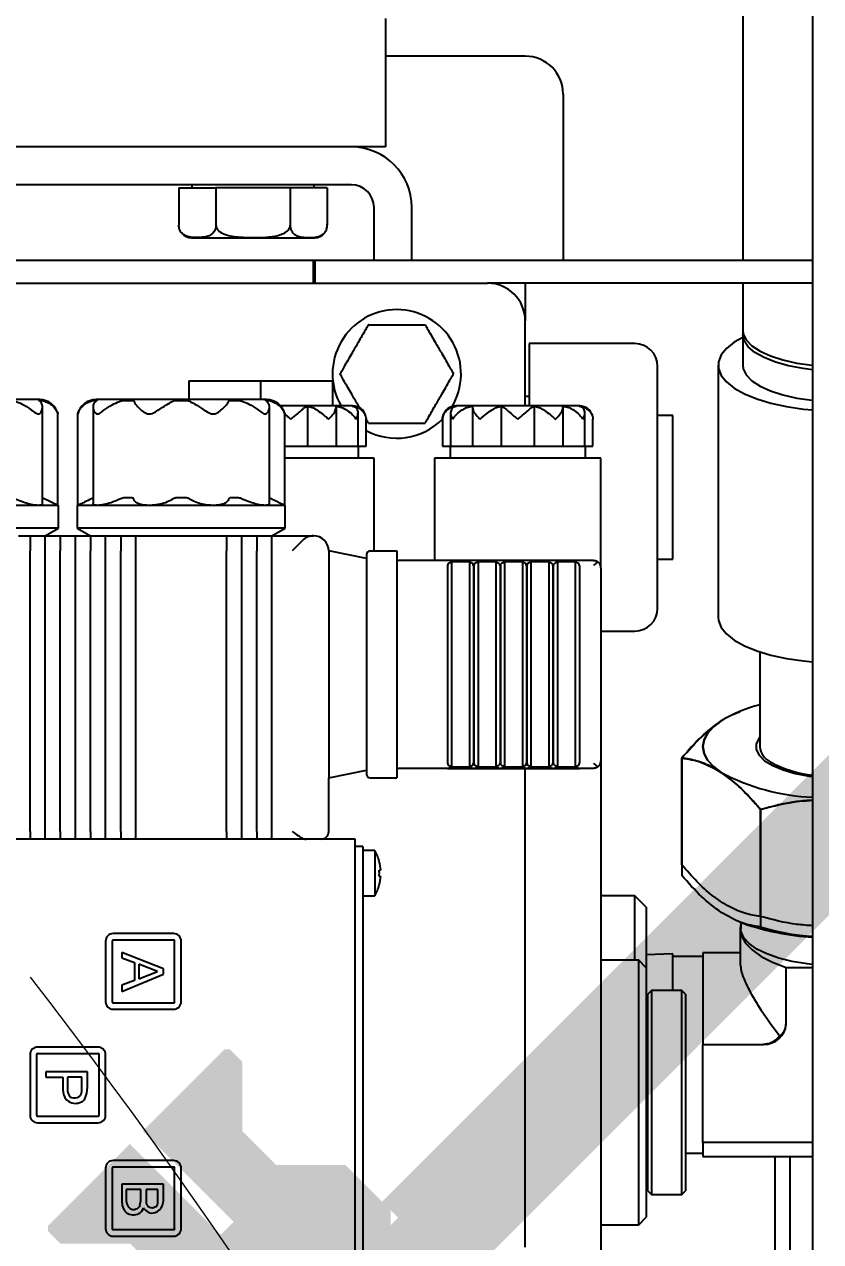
# Model space of a CAD drawing. Header units: inches. Extents: x -347369 to -260369, y 119522 to 149869.
# Drawn here: x -321891.4 to -321786.1, y 139423.9 to 139584.9 of the extents above; entities that cross this region are included whole.
import ezdxf

# ---------------------------------------------------------------- set-up
doc = ezdxf.new("R2010")
doc.units = ezdxf.units.IN
doc.header["$LTSCALE"] = 300
doc.linetypes.add('NASCOSTA', pattern=[0.375, 0.25, -0.125])
doc.layers.add('MACCHINA', color=40, linetype='Continuous')
doc.layers.add('QUOTE', color=7, linetype='Continuous')
doc.styles.get("Standard").update_dxf_attribs({"font": 'romans.shx'})
doc.dimstyles.new('sc1a100', dxfattribs={"dimscale": 100, "dimtxt": 3, "dimasz": 3, "dimexe": 0, "dimexo": 0, "dimgap": 1, "dimtad": 1, "dimzin": 12, "dimdsep": 46, "dimtxsty": 'Standard', "dimblk": 'CLOSEDBLANK', "dimcen": 1, "dimclrd": 253, "dimclre": 253, "dimclrt": 2, "dimadec": 0, "dimazin": 3, "dimtfac": 1, "dimtmove": 0, "dimatfit": 1, "dimldrblk": 'CLOSEDBLANK', "dimfxl": 1, "dimtolj": 1, "dimtzin": 0, "dimarcsym": 0})
doc.dimstyles.new('sc1a100_pollici', dxfattribs={"dimscale": 100, "dimtxt": 3, "dimasz": 3, "dimexe": 0, "dimexo": 0, "dimgap": 1, "dimtad": 1, "dimzin": 12, "dimdsep": 46, "dimtxsty": 'Standard', "dimblk": 'CLOSEDBLANK', "dimcen": 1, "dimclrd": 253, "dimclre": 253, "dimclrt": 2, "dimadec": 0, "dimazin": 3, "dimtfac": 1, "dimtmove": 0, "dimatfit": 1, "dimldrblk": 'CLOSEDBLANK', "dimfxl": 1, "dimtolj": 1, "dimtzin": 0, "dimarcsym": 0})

# ---------------------------------------------------------------- blocks, each defined once
blk = doc.blocks.new('_ClosedBlank')
at = {"color": 0, "linetype": 'ByBlock', "lineweight": -2}
for p, q in [((-1, 0.16667), (0, 0)), ((-1, 0.16667), (-1, -0.16667)), ((0, 0), (-1, -0.16667))]:
    blk.add_line(p, q, dxfattribs=at)
blk = doc.blocks.new('*D16')
at = {"layer": 'Defpoints', "color": 0, "transparency": 16777216}
for p in [(-307383.62, 144199.66), (-325383.62, 140999.66), (-307383.62, 139125.63)]:
    blk.add_point(p, dxfattribs=at)
at = {"layer": 'QUOTE', "color": 253, "lineweight": -2, "transparency": 16777216}
for p, q in [((-325383.62, 140999.66), (-325383.62, 144199.66)), ((-325083.62, 144199.66), (-307683.62, 144199.66)), ((-307383.62, 139125.63), (-307383.62, 144199.66))]:
    blk.add_line(p, q, dxfattribs=at)
at = {"layer": 'QUOTE', "color": 253, "lineweight": -2, "transparency": 16777216, "xscale": 300, "yscale": 300, "zscale": 300, "rotation": 180}
blk.add_blockref('_ClosedBlank', (-325383.62, 144199.66), dxfattribs=at)
at = {"layer": 'QUOTE', "color": 253, "lineweight": -2, "transparency": 16777216, "xscale": 300, "yscale": 300, "zscale": 300}
blk.add_blockref('_ClosedBlank', (-307383.62, 144199.66), dxfattribs=at)
at = {"layer": 'QUOTE', "color": 2, "transparency": 16777216, "char_height": 300, "attachment_point": 5}
for s, insert in [('\\A1;18000', (-316383.62, 144449.66)), ('\\A1;[59\'-0 11/16"]', (-316383.62, 143871.08))]:
    blk.add_mtext(s, dxfattribs=dict(at, insert=insert))
blk = doc.blocks.new('*D28')
at = {"layer": 'Defpoints', "color": 0, "transparency": 16777216}
for p in [(-322483.62, 140399.66), (-321493.68, 139989.61), (-324251.39, 137231.89), (-323921.75, 136508.74), (-322483.62, 136499.66)]:
    blk.add_point(p, dxfattribs=at)
at = {"layer": 'QUOTE', "color": 253, "lineweight": -2, "transparency": 16777216}
for p, q in [((-324251.39, 137231.89), (-324517.44, 136965.84)), ((-322483.62, 136499.66), (-322483.62, 136123.4))]:
    blk.add_line(p, q, dxfattribs=at)
blk.add_arc((-322483.62, 138999.66), 2876.26, 230.97879, 264.02121, dxfattribs=at)
at = {"layer": 'QUOTE', "color": 253, "lineweight": -2, "transparency": 16777216, "xscale": 300, "yscale": 300, "zscale": 300}
for p, rotation in [((-324517.44, 136965.84), 137.9893954922992), ((-322483.62, 136123.4), 357.0106045077002)]:
    blk.add_blockref('_ClosedBlank', p, dxfattribs=dict(at, rotation=rotation))
at = {"layer": 'QUOTE', "color": 2, "transparency": 16777216, "insert": (-323488.65, 136573.31), "char_height": 300, "attachment_point": 5, "rotation": 337.5}
blk.add_mtext('\\A1;45°', dxfattribs=at)
blk = doc.blocks.new('*D38')
at = {"layer": 'Defpoints', "color": 0, "transparency": 16777216}
for p in [(-322483.62, 140399.66), (-323696.06, 139699.66), (-320318.56, 137749.66), (-322483.62, 136499.66), (-321507.47, 136317.71)]:
    blk.add_point(p, dxfattribs=at)
at = {"layer": 'QUOTE', "color": 253, "lineweight": -2, "transparency": 16777216}
for p, q in [((-320318.56, 137749.66), (-320011.93, 137572.62)), ((-322483.62, 136499.66), (-322483.62, 136145.58))]:
    blk.add_line(p, q, dxfattribs=at)
blk.add_arc((-322483.62, 138999.66), 2854.07, 276.02531, 323.97469, dxfattribs=at)
at = {"layer": 'QUOTE', "color": 253, "lineweight": -2, "transparency": 16777216, "xscale": 300, "yscale": 300, "zscale": 300}
for p, rotation in [((-320011.93, 137572.62), 56.98734634615995), ((-322483.62, 136145.58), 183.0126536538403)]:
    blk.add_blockref('_ClosedBlank', p, dxfattribs=dict(at, rotation=rotation))
at = {"layer": 'QUOTE', "color": 2, "transparency": 16777216, "insert": (-321181.59, 136744.46), "char_height": 300, "attachment_point": 5, "rotation": 30}
blk.add_mtext('\\A1;60°', dxfattribs=at)
blk = doc.blocks.new('A$Cda148bbc')
at = {"layer": 'MACCHINA', "lineweight": 0}
h = blk.add_hatch(color=5, dxfattribs=at)
edge = h.paths.add_edge_path(flags=0)
edge.add_line((-93.56, 1228.82), (-87.55, 1228.82))
edge.add_line((-87.55, 1228.82), (-87.6, 1230.83))
edge.add_line((-87.6, 1230.83), (-93.6, 1230.83))
edge.add_ellipse((-93.66, 1233.04), major_axis=(2.17, -0.71), ratio=0.96225, start_angle=198.6768, end_angle=288.6768, ccw=False)
edge.add_line((-95.93, 1233.04), (-96.2, 1244.68))
edge.add_ellipse((-100.55, 1244.68), major_axis=(-4.15, 1.35), ratio=0.96225, start_angle=198.6768, end_angle=288.6768)
edge.add_line((-100.65, 1248.9), (-130.26, 1248.9))
edge.add_ellipse((-130.16, 1244.68), major_axis=(-4.15, 1.35), ratio=0.96225, start_angle=288.6768, end_angle=378.6768)
edge.add_line((-134.51, 1244.68), (-117.97, 536.34))
edge.add_ellipse((-113.62, 536.18), major_axis=(3.37, -2.92), ratio=0.940756, start_angle=220.502, end_angle=250.502)
edge.add_line((-117.33, 534.16), (-77.89, 467.67))
edge.add_ellipse((-74.17, 469.69), major_axis=(3.37, -2.92), ratio=0.940756, start_angle=250.502, end_angle=400.502)
edge.add_line((-69.82, 469.53), (-70.08, 480.61))
edge.add_ellipse((-67.8, 480.52), major_axis=(-1.77, 1.53), ratio=0.940756, start_angle=-49.498, end_angle=40.502, ccw=False)
edge.add_line((-67.85, 482.78), (-39.05, 481.72))
edge.add_line((-39.05, 481.72), (-39.09, 483.77))
edge.add_line((-39.09, 483.77), (-67.9, 484.83))
edge.add_ellipse((-67.8, 480.52), major_axis=(-3.37, 2.92), ratio=0.940756, start_angle=310.502, end_angle=400.502)
edge.add_line((-72.15, 480.68), (-71.89, 469.6))
edge.add_ellipse((-74.17, 469.69), major_axis=(1.77, -1.53), ratio=0.940756, start_angle=-109.498, end_angle=40.502, ccw=False)
edge.add_line((-76.12, 468.63), (-115.56, 535.12))
edge.add_ellipse((-113.62, 536.18), major_axis=(1.77, -1.53), ratio=0.940756, start_angle=220.502, end_angle=250.502, ccw=False)
edge.add_line((-115.9, 536.26), (-132.44, 1244.68))
edge.add_ellipse((-130.16, 1244.68), major_axis=(-2.17, 0.71), ratio=0.96225, start_angle=-71.3232, end_angle=18.6768, ccw=False)
edge.add_line((-130.21, 1246.89), (-100.6, 1246.89))
edge.add_ellipse((-100.55, 1244.68), major_axis=(-2.17, 0.71), ratio=0.96225, start_angle=198.6768, end_angle=288.6768, ccw=False)
edge.add_line((-98.28, 1244.68), (-98, 1233.04))
edge.add_ellipse((-93.66, 1233.04), major_axis=(4.15, -1.35), ratio=0.96225, start_angle=198.6768, end_angle=288.6768)
for points in [[(148.5, 902), (151.5, 902), (151.5, 868), (148.5, 868), (148.5, 756), (151.5, 756), (151.5, 722), (148.5, 722), (148.5, 708), (163.5, 708), (163.5, 910), (148.5, 910)], [(119.5, 722.5), (120, 722), (122.36, 722), (128.86, 728.5), (135.14, 728.5), (141.64, 722), (150.1, 722), (151.5, 723.4), (151.5, 733.1), (151.1, 733.5), (151.1, 744.5), (151.5, 744.9), (151.5, 754.6), (150.1, 756), (141.64, 756), (135.14, 749.5), (128.86, 749.5), (122.36, 756), (120, 756), (119.5, 755.5), (119.5, 740.22), (136.5, 740.22), (136.5, 737.78), (119.5, 737.78)]]:
    blk.add_hatch(color=5, dxfattribs=at).paths.add_polyline_path(points, flags=0)
at = {"layer": 'MACCHINA', "color": 8, "linetype": 'NASCOSTA', "lineweight": 5, "ltscale": 2.5}
blk.add_circle((0, 0), 750, dxfattribs=at)
blk = doc.blocks.new('A$Cad528b1c')
at = {"layer": 'MACCHINA'}
for p, q in [((696.5, 833), (696.5, 78)), ((687.25, 633.06), (687.25, 554)), ((640, 586), (640, 569)), ((658.5, 581), (640, 581)), ((663.5, 576), (663.5, 555.5)), ((635.5, 569), (558, 569)), ((640, 569), (635.5, 569)), ((635.5, 564), (558, 564)), ((612.69, 563.6), (612.69, 558.67)), ((612.69, 563.6), (617.59, 563.6)), ((614.4, 564), (614.4, 563.6)), ((617.59, 563.6), (617.59, 558.67)), ((627.41, 563.6), (617.59, 563.6)), ((627.41, 563.6), (627.41, 558.67)), ((632.31, 563.6), (627.41, 563.6)), ((630.6, 563.6), (630.6, 564)), ((632.31, 563.6), (632.31, 558.67)), ((638.5, 554), (638.5, 561)), ((643.5, 554), (643.5, 561)), ((614.35, 557), (630.65, 557)), ((663.5, 555.5), (663.5, 554)), ((630.5, 554), (558, 554)), ((630.5, 551), (630.5, 554)), ((630.7, 554), (630.5, 554)), ((630.7, 551), (630.7, 554)), ((638.5, 554), (630.7, 554)), ((643.5, 554), (638.5, 554)), ((696.5, 554), (643.5, 554)), ((558, 551), (653.5, 551)), ((696.5, 551), (653.51, 551)), ((654, 551), (653.51, 551)), ((658.5, 551), (658.5, 546.02)), ((687.25, 551), (687.25, 544.18)), ((658.5, 534.76), (658.5, 546)), ((687.25, 544.78), (687.25, 540.16)), ((673, 543), (659, 543)), ((659, 543), (659, 534.76)), ((684, 540.16), (684, 506.84)), ((614, 538.1), (614, 535.6)), ((614, 538.1), (623.5, 538.1)), ((623.5, 538.1), (623.5, 535.6)), ((623.5, 538.1), (633, 538.1)), ((633, 538.1), (633, 534.76)), ((659, 536), (658.5, 536)), ((594.28, 535.6), (571.73, 535.6)), ((594.17, 535.49), (594.2, 535.49)), ((594.2, 535.49), (594.6, 535.49)), ((594.66, 521.9), (594.66, 534.63)), ((601.34, 534.63), (601.34, 521.9)), ((601.4, 535.49), (601.8, 535.49)), ((624.28, 535.6), (601.73, 535.6)), ((605.43, 535.49), (606.48, 535.49)), ((612.35, 535.49), (613.65, 535.49)), ((619.52, 535.49), (620.57, 535.49)), ((624.17, 535.49), (624.2, 535.49)), ((624.2, 535.49), (624.6, 535.49)), ((624.66, 521.9), (624.66, 534.63)), ((635.7, 534.76), (626.14, 534.76)), ((629.23, 534.5), (629.69, 534.74)), ((629.69, 534.74), (630.48, 534.5)), ((629.69, 534.74), (629.69, 529.45)), ((633.48, 534.74), (634.39, 534.5)), ((633.48, 534.5), (633.48, 534.74)), ((633.48, 534.74), (633.48, 529.45)), ((635.66, 534.74), (636.45, 534.5)), ((636.12, 534.5), (635.66, 534.74)), ((648.55, 534.5), (649.34, 534.74)), ((649.34, 534.74), (648.88, 534.5)), ((665.7, 534.76), (649.3, 534.76)), ((650.62, 534.5), (651.52, 534.74)), ((651.52, 534.74), (651.52, 534.5)), ((651.52, 534.74), (651.52, 529.45)), ((651.52, 534.5), (651.52, 529.45)), ((654.52, 534.5), (655.31, 534.74)), ((655.31, 534.74), (655.77, 534.5)), ((655.31, 534.74), (655.31, 529.45)), ((659.23, 534.5), (659.69, 534.74)), ((659.69, 534.74), (660.48, 534.5)), ((659.69, 534.74), (659.69, 529.45)), ((663.48, 534.74), (664.39, 534.5)), ((663.48, 534.5), (663.48, 534.74)), ((663.48, 534.74), (663.48, 529.45)), ((665.66, 534.74), (666.45, 534.5)), ((666.12, 534.5), (665.66, 534.74)), ((596.7, 521.62), (596.7, 533.72)), ((599.3, 533.72), (599.3, 521.62)), ((626.7, 521.62), (626.7, 533.72)), ((636.38, 529.45), (636.38, 533.84)), ((637.45, 529.45), (637.45, 533.01)), ((647.55, 533.01), (647.55, 529.45)), ((648.62, 533.84), (648.62, 529.45)), ((666.38, 529.45), (666.38, 533.84)), ((667.45, 529.45), (667.45, 533.01)), ((678, 533.5), (676, 533.5)), ((678, 514.5), (678, 533.5)), ((626.7, 529.45), (629.23, 529.45)), ((629.23, 529.45), (629.34, 529.45)), ((629.34, 529.45), (630.28, 529.45)), ((630.28, 529.45), (630.48, 529.45)), ((630.48, 529.45), (633.48, 529.45)), ((633.48, 529.45), (634.16, 529.45)), ((633.48, 529.45), (633.48, 529.45)), ((634.16, 529.45), (634.39, 529.45)), ((634.39, 529.45), (636.38, 529.45)), ((636.38, 529.45), (636.45, 529.45)), ((636.45, 527.85), (636.45, 529.45)), ((636.45, 529.45), (637.45, 529.45)), ((647.55, 529.45), (648.55, 529.45)), ((648.55, 529.45), (648.55, 527.85)), ((648.55, 529.45), (648.62, 529.45)), ((648.62, 529.45), (650.62, 529.45)), ((650.62, 529.45), (650.84, 529.45)), ((650.84, 529.45), (651.52, 529.45)), ((651.52, 529.45), (654.52, 529.45)), ((651.52, 529.45), (651.52, 529.45)), ((654.52, 529.45), (654.72, 529.45)), ((654.72, 529.45), (655.66, 529.45)), ((655.66, 529.45), (655.77, 529.45)), ((655.77, 529.45), (659.23, 529.45)), ((659.23, 529.45), (659.34, 529.45)), ((659.34, 529.45), (660.28, 529.45)), ((660.28, 529.45), (660.48, 529.45)), ((660.48, 529.45), (663.48, 529.45)), ((663.48, 529.45), (664.16, 529.45)), ((663.48, 529.45), (663.48, 529.45)), ((664.16, 529.45), (664.39, 529.45)), ((664.39, 529.45), (666.38, 529.45)), ((666.38, 529.45), (666.45, 529.45)), ((666.45, 527.85), (666.45, 529.45)), ((666.45, 529.45), (667.45, 529.45)), ((638.5, 527.85), (626.7, 527.85)), ((638.5, 515.6), (638.5, 527.85)), ((646.5, 527.85), (646.5, 514.35)), ((668.5, 527.85), (646.5, 527.85)), ((668.5, 513.35), (668.5, 527.85)), ((596.75, 521.59), (569.25, 521.59)), ((596.75, 518.61), (596.75, 521.59)), ((599.25, 521.59), (599.25, 518.61)), ((626.75, 521.59), (599.25, 521.59)), ((606.48, 522.6), (605.43, 522.6)), ((613.65, 522.6), (612.35, 522.6)), ((620.57, 522.6), (619.52, 522.6)), ((626.75, 518.61), (626.75, 521.59)), ((596.75, 518.61), (569.25, 518.61)), ((595, 517.6), (596.75, 518.61)), ((599.25, 518.61), (601, 517.6)), ((626.75, 518.61), (599.25, 518.61)), ((625, 517.6), (626.75, 518.61)), ((591.5, 517.6), (630.5, 517.6)), ((595, 517.54), (593, 517.54)), ((593, 517.54), (593, 515.6)), ((595, 515.6), (595, 517.54)), ((599, 517.54), (597, 517.54)), ((597, 517.54), (597, 515.6)), ((599, 515.6), (599, 517.54)), ((603, 517.54), (601, 517.54)), ((601, 517.54), (601, 515.6)), ((603, 515.6), (603, 517.54)), ((607, 517.54), (605, 517.54)), ((605, 517.54), (605, 515.6)), ((607, 515.6), (607, 517.54)), ((621, 517.54), (619, 517.54)), ((619, 517.54), (619, 515.6)), ((621, 515.6), (621, 517.54)), ((625, 517.54), (623, 517.54)), ((623, 517.54), (623, 515.6)), ((625, 515.6), (625, 517.54)), ((629.09, 517.01), (627.67, 515.6)), ((593, 478.5), (593, 515.6)), ((595, 478.5), (595, 515.6)), ((597, 478.5), (597, 515.6)), ((599, 478.5), (599, 515.6)), ((601, 478.5), (601, 515.6)), ((603, 478.5), (603, 515.6)), ((605, 478.5), (605, 515.6)), ((607, 478.5), (607, 515.6)), ((619, 478.5), (619, 515.6)), ((621, 478.5), (621, 515.6)), ((623, 478.5), (623, 515.6)), ((625, 478.5), (625, 515.6)), ((632.5, 515.6), (632.5, 485.6)), ((637.5, 514.6), (632.5, 515.6)), ((637.5, 515.1), (637.5, 486.1)), ((638, 515.6), (641.5, 515.6)), ((641.5, 515.6), (641.5, 485.6)), ((667.5, 514.35), (641.5, 514.35)), ((648.2, 513.65), (648.2, 487.55)), ((651.11, 514.14), (648.75, 514.14)), ((648.75, 514.14), (648.75, 487.06)), ((651.11, 514.14), (651.11, 487.06)), ((651.66, 513.65), (651.66, 487.55)), ((651.7, 513.65), (651.7, 487.55)), ((654.61, 514.14), (652.25, 514.14)), ((652.25, 514.14), (652.25, 487.06)), ((654.61, 514.14), (654.61, 487.06)), ((655.16, 513.65), (655.16, 487.55)), ((655.2, 513.65), (655.2, 487.55)), ((658.11, 514.14), (655.75, 514.14)), ((655.75, 514.14), (655.75, 487.06)), ((658.11, 514.14), (658.11, 487.06)), ((658.66, 513.65), (658.66, 487.55)), ((658.7, 513.65), (658.7, 487.55)), ((661.61, 514.14), (659.25, 514.14)), ((659.25, 514.14), (659.25, 487.06)), ((661.61, 514.14), (661.61, 487.06)), ((662.16, 513.65), (662.16, 487.55)), ((662.2, 513.65), (662.2, 487.55)), ((665.11, 514.14), (662.75, 514.14)), ((662.75, 514.14), (662.75, 487.06)), ((665.11, 514.14), (665.11, 487.06)), ((665.66, 513.65), (665.66, 487.55)), ((676, 514.5), (678, 514.5)), ((668.5, 513.35), (668.5, 487.85)), ((668.5, 505), (673, 505)), ((689.5, 502.27), (689.5, 489.72)), ((687.31, 494.56), (686.83, 494.38)), ((687.31, 494.56), (686.84, 494.38)), ((668.5, 487.84), (668.5, 416.65)), ((679.21, 488.23), (679.21, 472.7)), ((679.21, 474.09), (679.21, 488.23)), ((632.5, 485.6), (637.5, 486.6)), ((648.2, 486.85), (641.5, 486.85)), ((648.2, 486.85), (648.75, 487.05)), ((648.2, 486.85), (651.66, 486.85)), ((648.75, 487.06), (651.11, 487.06)), ((648.75, 487.05), (651.11, 487.05)), ((651.11, 487.05), (651.66, 486.85)), ((651.7, 486.85), (651.66, 486.85)), ((651.7, 486.85), (652.25, 487.05)), ((651.7, 486.85), (655.16, 486.85)), ((652.25, 487.06), (654.61, 487.06)), ((652.25, 487.05), (654.61, 487.05)), ((654.61, 487.05), (655.16, 486.85)), ((655.2, 486.85), (655.16, 486.85)), ((655.2, 486.85), (655.75, 487.05)), ((655.2, 486.85), (658.66, 486.85)), ((655.75, 487.06), (658.11, 487.06)), ((655.75, 487.05), (658.11, 487.05)), ((658.11, 487.05), (658.66, 486.85)), ((658.5, 423.56), (658.5, 486.85)), ((658.7, 486.85), (658.66, 486.85)), ((658.7, 486.85), (659.25, 487.05)), ((658.7, 486.85), (662.16, 486.85)), ((659.25, 487.06), (661.61, 487.06)), ((659.25, 487.05), (661.61, 487.05)), ((661.61, 487.05), (662.16, 486.85)), ((662.2, 486.85), (662.16, 486.85)), ((662.2, 486.85), (662.75, 487.05)), ((662.2, 486.85), (665.66, 486.85)), ((662.75, 487.06), (665.11, 487.06)), ((662.75, 487.05), (665.11, 487.05)), ((665.11, 487.05), (665.66, 486.85)), ((667.5, 486.85), (665.66, 486.85)), ((632.5, 478.5), (632.5, 485.6)), ((638, 485.6), (641.5, 485.6)), ((689.6, 481.41), (689.6, 465.88)), ((689.6, 467.27), (689.6, 481.41)), ((593, 478.5), (593, 477.5)), ((595, 477.5), (595, 478.5)), ((597, 478.5), (597, 477.5)), ((599, 477.5), (599, 478.5)), ((601, 478.5), (601, 477.5)), ((603, 477.5), (603, 478.5)), ((605, 478.5), (605, 477.5)), ((607, 477.5), (607, 478.5)), ((619, 478.5), (619, 477.5)), ((621, 477.5), (621, 478.5)), ((623, 478.5), (623, 477.5)), ((625, 477.5), (625, 478.5)), ((636, 477.5), (589, 477.5)), ((636, 412.5), (636, 477.5)), ((637, 476.5), (636, 476.5)), ((637, 476.5), (637, 474.9)), ((638.6, 476), (637, 476)), ((637, 474.9), (637, 415.1)), ((638.6, 476), (638.6, 470)), ((639.2, 474.55), (639.18, 474.55)), ((639.18, 473.39), (639.37, 473.39)), ((639.18, 472.61), (639.37, 472.61)), ((637, 470), (638.6, 470)), ((639.18, 471.45), (639.2, 471.45)), ((673, 470), (668.5, 470)), ((674.5, 468.5), (673, 470)), ((673, 461.5), (673, 470)), ((674.5, 468.5), (674.5, 460.5)), ((686.84, 466.55), (687.31, 466.37)), ((686.9, 465.66), (686.9, 461.12)), ((687, 466.49), (687, 465.66)), ((603, 464), (603, 456)), ((603.87, 464), (603.87, 456)), ((612, 465), (604, 465)), ((612, 464.13), (604, 464.13)), ((612.13, 456), (612.13, 464)), ((613, 456), (613, 464)), ((610.64, 460.36), (605.14, 462.52)), ((605.14, 462.52), (605.14, 461.81)), ((678, 462.33), (674.5, 462.22)), ((678, 457.5), (678, 462.33)), ((682, 462), (678, 462)), ((686.9, 462.46), (682, 462.46)), ((682, 462.46), (682, 450.36)), ((605.14, 461.81), (606.81, 461.2)), ((606.81, 461.2), (606.81, 458.82)), ((607.41, 460.96), (607.41, 459.04)), ((609.88, 460.01), (607.41, 460.96)), ((610.64, 459.66), (610.64, 460.36)), ((673.5, 461.5), (668.5, 461.5)), ((674.5, 460.5), (673.5, 461.5)), ((673.5, 426.5), (673.5, 461.5)), ((674.5, 460.5), (674.5, 427.5)), ((693, 453.14), (693, 460.54)), ((693, 460.54), (696.5, 460.54)), ((605.14, 457.37), (610.64, 459.66)), ((606.81, 458.82), (605.14, 458.21)), ((607.41, 459.04), (609.88, 460.01)), ((605.14, 458.21), (605.14, 457.37)), ((675.2, 457.5), (674.7, 457)), ((679.2, 457.5), (675.2, 457.5)), ((675.2, 457.5), (675.2, 430.5)), ((679.7, 457), (679.2, 457.5)), ((679.2, 430.5), (679.2, 457.5)), ((604, 455.87), (612, 455.87)), ((674.7, 456.5), (674.5, 456.5)), ((674.7, 431), (674.7, 457)), ((679.7, 457), (679.7, 431)), ((604, 455), (612, 455)), ((602, 450), (594, 450)), ((602, 449.13), (594, 449.13)), ((682, 437.41), (682, 450.36)), ((682, 450.36), (690, 450.36)), ((593, 449), (593, 441)), ((593.87, 449), (593.87, 441)), ((602.13, 441), (602.13, 449)), ((603, 441), (603, 449)), ((595.09, 446.73), (595.09, 446.03)), ((600.59, 446.73), (595.09, 446.73)), ((595.09, 446.03), (597.36, 446.03)), ((597.36, 446.03), (597.36, 444.58)), ((597.95, 446.03), (597.95, 444.58)), ((599.86, 446.03), (597.95, 446.03)), ((599.86, 444.32), (599.86, 446.03)), ((600.59, 444.71), (600.59, 446.73)), ((594, 440.87), (602, 440.87)), ((594, 440), (602, 440)), ((696.5, 437.41), (682, 437.41)), ((682, 437.41), (682, 435.54)), ((612, 435), (604, 435)), ((679.7, 436), (682, 436)), ((682, 435.54), (696.5, 435.54)), ((691.5, 435.54), (691.5, 78)), ((693.5, 435.54), (693.5, 78)), ((603, 434), (603, 426)), ((603.87, 434), (603.87, 426)), ((612, 434.13), (604, 434.13)), ((612.13, 426), (612.13, 434)), ((613, 426), (613, 434)), ((605.14, 431.87), (605.14, 429.85)), ((610.64, 431.87), (605.14, 431.87)), ((610.64, 429.85), (610.64, 431.87)), ((674.5, 431.5), (674.7, 431.5)), ((607.65, 431.17), (605.73, 431.17)), ((605.73, 431.17), (605.73, 429.85)), ((607.65, 429.96), (607.65, 431.17)), ((609.91, 431.17), (608.35, 431.17)), ((608.35, 431.17), (608.35, 429.52)), ((609.91, 429.52), (609.91, 431.17)), ((674.7, 431), (675.2, 430.5)), ((675.2, 430.5), (679.2, 430.5)), ((679.2, 430.5), (679.7, 431)), ((668.5, 426.5), (673.5, 426.5)), ((673.5, 426.5), (674.5, 427.5)), ((604, 425.87), (612, 425.87)), ((604, 425), (612, 425))]:
    blk.add_line(p, q, dxfattribs=at)
at = {"layer": 'MACCHINA', "flags": 128}
for points in [[(632.22, 558.13), (632.3, 558.46), (632.31, 558.8)], [(687.25, 544.78), (687.31, 544.3), (687.71, 543.5), (688.45, 542.73), (689.54, 542.02), (690.92, 541.39), (692.56, 540.86), (694.42, 540.44), (696.44, 540.14), (696.5, 540.14)], [(696.5, 539.54), (695.24, 539.7), (693.31, 540.07), (691.57, 540.56), (690.08, 541.15), (688.87, 541.83), (687.98, 542.57), (687.43, 543.37), (687.25, 544.18)], [(687.28, 543.83), (686.14, 543.19), (685.1, 542.37), (684.4, 541.5), (684.04, 540.61), (684.04, 539.7), (684.4, 538.81), (685.1, 537.94), (686.14, 537.12), (687.49, 536.38), (689.11, 535.71), (690.98, 535.15), (693.06, 534.69), (695.28, 534.36), (696.5, 534.24)], [(687.25, 540.16), (687.31, 539.68), (687.71, 538.87), (688.45, 538.1), (689.54, 537.39), (690.92, 536.76), (692.56, 536.23), (694.42, 535.81), (696.44, 535.52), (696.5, 535.51)], [(684, 506.84), (684.04, 506.39), (684.4, 505.49), (685.1, 504.62), (686.14, 503.81), (687.49, 503.06), (689.11, 502.4), (690.98, 501.83), (693.06, 501.38), (695.28, 501.05), (696.5, 500.92)], [(684.41, 493.13), (683.37, 492.33), (682.61, 491.48), (682.15, 490.61), (682, 489.72), (682.15, 488.83), (682.61, 487.95), (683.37, 487.11), (684.41, 486.31)], [(684.41, 486.31), (683.37, 487.11), (682.61, 487.95), (682.15, 488.83), (682, 489.72), (682.15, 490.61), (682.61, 491.48), (683.37, 492.33), (684.41, 493.13)], [(689.5, 490.96), (689.42, 490.86), (689.04, 490.1), (689.04, 489.33), (689.42, 488.58), (690.15, 487.86), (691.22, 487.21), (692.59, 486.64), (694.21, 486.18), (696.02, 485.83), (696.5, 485.77)], [(687, 466.35), (686.9, 465.66), (687.08, 464.7), (687.62, 463.76), (688.5, 462.85), (689.7, 462), (691.21, 461.23), (693, 460.54)], [(696.5, 460.91), (695.78, 461), (693.81, 461.33), (692.01, 461.77), (690.43, 462.32), (689.11, 462.96), (688.09, 463.68), (687.4, 464.45), (687.04, 465.25), (687, 465.66)]]:
    blk.add_lwpolyline(points, dxfattribs=at)
at = {"layer": 'MACCHINA'}
for centre, radius, start, end in [((658.5, 576), 5, 0, 90), ((635.5, 561), 8, 0, 90), ((635.5, 561), 3, 0, 90), ((614.35, 558.67), 1.67, 219.9532, 270), ((630.65, 558.67), 1.67, 270, 320.9756), ((653.5, 546), 5, 0, 90), ((641.5, 539), 8.5, 90, 209.9222), ((641.5, 539), 8.5, 328.4546, 90), ((673, 540), 3, 0, 90), ((594.28, 533.1), 2.5, 14.3005, 90), ((601.73, 533.1), 2.5, 90, 165.6806), ((624.28, 533.1), 2.5, 14.3005, 90), ((635.7, 533.01), 1.75, 16.6073, 90), ((649.3, 533.01), 1.75, 90, 179.9503), ((665.7, 533.01), 1.75, 16.6073, 90), ((641.5, 539), 8.5, 241.5449, 315.3797), ((630.5, 515.6), 2, 90, 135), ((630.5, 515.6), 2, 0, 90), ((638, 515.1), 0.5, 90, 180), ((667.5, 513.35), 1, 0, 52.6529), ((673, 508), 3, 270, 0), ((694.13, 477.05), 18.79, 104.2703, 121.1483), ((692.02, 490.01), 2.54, 186.6573, 243.8762), ((667.5, 487.85), 1, 307.3471, 0), ((697.87, 500.07), 14.17, 240.5735, 264.4699), ((638, 486.1), 0.5, 180, 270), ((697.72, 511.46), 28.46, 242.1053, 267.5382), ((631.5, 478.5), 1, 270, 0), ((629.5, 478.5), 1, 245.5302, 270), ((633.4, 473), 6, 14.9712, 30), ((633.4, 473), 5.99, 3.7107, 15.0032), ((633.4, 473), 5.8, 356.1668, 3.8332), ((633.4, 473), 5.99, 344.9968, 356.2893), ((633.4, 473), 6, 330, 345.0288), ((698.68, 499.06), 34.61, 250.8144, 266.3869), ((604, 464), 1, 90, 180), ((604, 464), 0.134, 90, 180), ((612, 464), 1, 0, 90), ((612, 464), 0.134, 360, 90), ((604, 456), 1, 180, 270), ((604, 456), 0.134, 180, 270), ((612, 456), 0.134, 270, 0), ((612, 456), 1, 270, 0), ((690.1, 453.26), 2.89, 267.8682, 357.6963), ((594, 449), 1, 90, 180), ((594, 449), 0.134, 90, 180), ((602, 449), 1, 0, 90), ((602, 449), 0.134, 360, 90), ((601.45, 444.6), 4.1, 180.3496, 188.3333), ((600.52, 444.57), 2.57, 179.865, 197.7246), ((598.55, 444.32), 1.32, 327.6334, 0.078), ((597.29, 444.61), 3.3, 333.6363, 1.7044), ((598.89, 444.1), 1.5, 183.2741, 238.9115), ((598.79, 444.04), 0.759, 199.4187, 264.0373), ((599.01, 444.26), 1.7, 238.4663, 297.7293), ((598.91, 444.26), 0.99, 258.4147, 319.3981), ((599.4, 443.67), 0.997, 293.5272, 328.0396), ((594, 441), 1, 180, 270), ((594, 441), 0.134, 180, 270), ((602, 441), 1, 270, 0), ((602, 441), 0.134, 270, 0), ((604, 434), 1, 90, 180), ((612, 434), 1, 0, 90), ((604, 434), 0.134, 90, 180), ((612, 434), 0.134, 360, 90), ((612.06, 430.01), 6.93, 181.306, 185.8322), ((607.38, 429.81), 1.65, 178.6268, 204.5575), ((604.23, 429.91), 3.41, 345.9364, 0.9016), ((607.98, 429.85), 2.66, 342.8564, 0), ((607.06, 429.45), 1.89, 184.4629, 212.6935), ((607.28, 429.64), 2.18, 213.7283, 225.6293), ((606.88, 429.56), 1.09, 203.8769, 244.113), ((606.7, 429.37), 0.846, 249.0167, 294.2564), ((606.79, 429.37), 0.815, 289.0451, 338.6126), ((606.83, 429.03), 1.2, 299.6375, 347.5008), ((609.58, 429.82), 1.9, 213.7973, 239.4822), ((609.19, 429.53), 0.839, 180.8799, 206.8505), ((609.08, 429.5), 0.724, 208.069, 251.6829), ((609.17, 429.31), 1.25, 243.3881, 287.9521), ((609.12, 429.88), 1.11, 256.3849, 285.5248), ((609.26, 429.43), 0.636, 284.1539, 336.4304), ((608.95, 429.7), 1.69, 291.0969, 337.9181), ((608.88, 429.57), 1.04, 338.0152, 357.3907), ((606.76, 429.79), 1.98, 239.5716, 263.227), ((606.66, 429.6), 1.78, 265.5897, 295.4356), ((604, 426), 1, 180, 270), ((604, 426), 0.134, 180, 270), ((612, 426), 1, 270, 0), ((612, 426), 0.134, 270, 0)]:
    blk.add_arc(centre, radius, start, end, dxfattribs=at)
for centre, start_param, end_param in [((650.12, 513.65), 2.366399, 3.141593), ((649.74, 513.65), 0, 0.775193), ((653.62, 513.65), 2.366399, 3.141593), ((653.24, 513.65), 0, 0.775193), ((657.12, 513.65), 2.366399, 3.141593), ((656.74, 513.65), 0, 0.775193), ((660.62, 513.65), 2.366399, 3.141593), ((660.24, 513.65), 0, 0.775193), ((664.12, 513.65), 2.366399, 3.141593), ((663.74, 513.65), 0, 0.775193), ((650.12, 487.55), 3.141593, 3.916786), ((649.74, 487.55), 5.507992, 6.283185), ((653.62, 487.55), 3.141593, 3.916786), ((653.24, 487.55), 5.507992, 6.283185), ((657.12, 487.55), 3.141593, 3.916786), ((656.74, 487.55), 5.507992, 6.283185), ((660.62, 487.55), 3.141593, 3.916786), ((660.24, 487.55), 5.507992, 6.283185), ((664.12, 487.55), 3.141593, 3.916786), ((663.74, 487.55), 5.507992, 6.283185)]:
    blk.add_ellipse(centre, major_axis=(1.92, 0), ratio=0.36397, start_param=start_param, end_param=end_param, dxfattribs=at)
for points, knots in [([(617.59, 558.67), (617.59, 558.57), (617.58, 558.37), (617.49, 558.05), (617.29, 557.68), (616.72, 557.17), (615.61, 557.02), (614.48, 557), (613.57, 557.24), (613.15, 557.5), (612.87, 557.88), (612.74, 558.19), (612.69, 558.47), (612.69, 558.62), (612.69, 558.67)], [0, 0, 0, 0, 0.026555, 0.053007, 0.096234, 0.170228, 0.383898, 0.691531, 0.778744, 0.880669, 0.920378, 0.960394, 0.987599, 1, 1, 1, 1]), ([(617.59, 558.67), (617.6, 558.58), (617.62, 558.4), (617.78, 558.09), (618.13, 557.73), (619.13, 557.24), (620.67, 557.06), (622.48, 557.03), (624.18, 557.04), (625.54, 557.2), (626.55, 557.55), (627.07, 557.89), (627.34, 558.29), (627.41, 558.53), (627.41, 558.65), (627.41, 558.67)], [0, 0, 0, 0, 0.023422, 0.049152, 0.090296, 0.159181, 0.344814, 0.499837, 0.651007, 0.80129, 0.868141, 0.935704, 0.966051, 0.996637, 1, 1, 1, 1]), ([(627.41, 558.67), (627.41, 558.57), (627.42, 558.37), (627.51, 558.05), (627.71, 557.68), (628.28, 557.17), (629.39, 557.02), (630.52, 557), (631.43, 557.24), (631.85, 557.5), (632.13, 557.88), (632.26, 558.19), (632.31, 558.47), (632.31, 558.62), (632.31, 558.67)], [0, 0, 0, 0, 0.026555, 0.053007, 0.096234, 0.170228, 0.383898, 0.691531, 0.778744, 0.880669, 0.920378, 0.960394, 0.987599, 1, 1, 1, 1]), ([(637.75, 545.5), (637.74, 545.49), (637.73, 545.48), (637.66, 545.35), (637.51, 545.08), (637.05, 544.3), (636.37, 543.11), (635.63, 541.83), (635.01, 540.76), (634.57, 540.01), (634.27, 539.47), (634.11, 539.2), (634.02, 539.05), (634, 539), (633.99, 539), (633.99, 539)], [0, 0, 0, 0, 0.027617, 0.055132, 0.099932, 0.176365, 0.396822, 0.574336, 0.696424, 0.831688, 0.882386, 0.933404, 0.965546, 0.993237, 1, 1, 1, 1]), ([(637.75, 545.5), (637.76, 545.5), (637.77, 545.5), (637.91, 545.5), (638.22, 545.5), (639.1, 545.5), (640.26, 545.5), (641.63, 545.5), (642.84, 545.5), (643.9, 545.5), (644.61, 545.5), (644.96, 545.5), (645.18, 545.5), (645.25, 545.5), (645.25, 545.5), (645.25, 545.5)], [0, 0, 0, 0, 0.02735, 0.054391, 0.098798, 0.174239, 0.388926, 0.499795, 0.655902, 0.814157, 0.869472, 0.925124, 0.958685, 0.992551, 1, 1, 1, 1]), ([(645.25, 545.5), (645.26, 545.49), (645.27, 545.48), (645.34, 545.35), (645.49, 545.08), (645.95, 544.3), (646.63, 543.11), (647.37, 541.83), (647.99, 540.76), (648.43, 540.01), (648.73, 539.47), (648.89, 539.2), (648.98, 539.05), (649, 539), (649.01, 539), (649.01, 539)], [0, 0, 0, 0, 0.027617, 0.055132, 0.099932, 0.176365, 0.396822, 0.574336, 0.696424, 0.831688, 0.882386, 0.933404, 0.965546, 0.993237, 1, 1, 1, 1]), ([(676, 508), (676, 508.05), (676, 508.16), (676, 509.05), (676, 510.53), (676, 512.61), (676, 515.16), (676, 518.03), (676, 521.01), (676, 524), (676, 526.99), (676, 529.97), (676, 532.84), (676, 535.39), (676, 537.47), (676, 538.95), (676, 539.84), (676, 539.95), (676, 540)], [0, 0, 0, 0, 0.058258, 0.120006, 0.18432, 0.25, 0.31568, 0.379994, 0.441742, 0.5, 0.558258, 0.620006, 0.68432, 0.75, 0.81568, 0.879994, 0.941742, 1, 1, 1, 1]), ([(636.61, 534.46), (636.51, 534.64), (636.16, 535.24), (635.63, 536.17), (635.01, 537.24), (634.57, 537.99), (634.27, 538.53), (634.11, 538.8), (634.02, 538.95), (634, 539), (633.99, 539), (633.99, 539)], [0, 0, 0, 0, 0.106663, 0.36957, 0.550389, 0.750722, 0.825809, 0.901368, 0.948971, 0.989983, 1, 1, 1, 1]), ([(645.25, 532.5), (645.26, 532.51), (645.27, 532.52), (645.34, 532.65), (645.49, 532.92), (645.95, 533.7), (646.63, 534.89), (647.37, 536.17), (647.99, 537.24), (648.43, 537.99), (648.73, 538.53), (648.89, 538.8), (648.98, 538.95), (649, 539), (649.01, 539), (649.01, 539)], [0, 0, 0, 0, 0.027617, 0.055132, 0.099932, 0.176365, 0.396822, 0.574336, 0.696424, 0.831688, 0.882386, 0.933404, 0.965546, 0.993237, 1, 1, 1, 1]), ([(590.99, 535.42), (591.32, 535.29), (592.05, 535), (592.95, 534.41), (593.56, 533.95), (593.91, 533.73), (594.13, 533.69), (594.39, 533.82), (594.65, 534.28), (594.7, 534.87), (594.46, 535.27), (594.27, 535.4), (594.23, 535.42)], [0, 0, 0, 0, 0.135378, 0.301419, 0.414736, 0.467272, 0.509201, 0.551092, 0.661554, 0.839113, 0.974157, 1, 1, 1, 1]), ([(594.23, 535.42), (594.21, 535.44), (594.17, 535.47), (594.17, 535.48), (594.17, 535.48)], [0, 0, 0, 0, 0.605057, 1, 1, 1, 1]), ([(594.6, 535.49), (594.61, 535.49), (594.65, 535.49), (594.76, 535.46), (594.84, 535.44), (594.88, 535.42)], [0, 0, 0, 0, 0.351093, 0.702517, 1, 1, 1, 1]), ([(594.88, 535.42), (595.17, 535.29), (595.82, 535), (596.37, 534.41), (596.61, 533.95), (596.69, 533.73), (596.7, 533.72), (596.7, 533.72)], [0, 0, 0, 0, 0.270795, 0.602929, 0.829606, 0.934695, 1, 1, 1, 1]), ([(599.3, 533.72), (599.3, 533.71), (599.3, 533.7), (599.34, 533.83), (599.53, 534.27), (600.05, 534.88), (600.7, 535.27), (601.06, 535.4), (601.12, 535.42)], [0, 0, 0, 0, 0.018607, 0.102371, 0.323252, 0.678296, 0.948328, 1, 1, 1, 1]), ([(601.12, 535.42), (601.17, 535.44), (601.26, 535.47), (601.36, 535.49), (601.39, 535.49), (601.4, 535.49)], [0, 0, 0, 0, 0.362004, 0.724944, 1, 1, 1, 1]), ([(601.77, 535.42), (601.63, 535.29), (601.32, 535), (601.32, 534.41), (601.52, 533.95), (601.75, 533.73), (601.96, 533.69), (602.28, 533.82), (602.86, 534.28), (603.75, 534.87), (604.56, 535.27), (604.95, 535.4), (605.01, 535.42)], [0, 0, 0, 0, 0.135373, 0.301413, 0.414738, 0.467274, 0.509203, 0.551093, 0.661558, 0.839116, 0.97416, 1, 1, 1, 1]), ([(601.8, 535.49), (601.82, 535.49), (601.85, 535.49), (601.83, 535.46), (601.79, 535.44), (601.77, 535.42)], [0, 0, 0, 0, 0.351077, 0.7025, 1, 1, 1, 1]), ([(605.01, 535.42), (605.06, 535.44), (605.17, 535.47), (605.32, 535.49), (605.4, 535.49), (605.43, 535.49)], [0, 0, 0, 0, 0.3620313, 0.72497, 1, 1, 1, 1]), ([(606.48, 535.49), (606.52, 535.49), (606.61, 535.49), (606.68, 535.46), (606.7, 535.44), (606.71, 535.42)], [0, 0, 0, 0, 0.351025, 0.702448, 1, 1, 1, 1]), ([(606.71, 535.42), (606.77, 535.29), (606.91, 535), (607.47, 534.41), (608.05, 533.95), (608.5, 533.73), (608.83, 533.69), (609.32, 533.82), (610.06, 534.28), (610.98, 534.87), (611.64, 535.27), (611.91, 535.4), (611.95, 535.42)], [0, 0, 0, 0, 0.135379, 0.30142, 0.414736, 0.467272, 0.509201, 0.551092, 0.661554, 0.839113, 0.974156, 1, 1, 1, 1]), ([(611.95, 535.42), (611.99, 535.44), (612.07, 535.47), (612.21, 535.49), (612.31, 535.49), (612.35, 535.49)], [0, 0, 0, 0, 0.3619, 0.724844, 1, 1, 1, 1]), ([(613.65, 535.49), (613.7, 535.49), (613.81, 535.49), (613.95, 535.46), (614.02, 535.44), (614.05, 535.42)], [0, 0, 0, 0, 0.351108, 0.7025316, 1, 1, 1, 1]), ([(614.05, 535.42), (614.29, 535.29), (614.83, 535), (615.73, 534.41), (616.46, 533.95), (616.96, 533.73), (617.31, 533.69), (617.76, 533.82), (618.38, 534.28), (618.98, 534.87), (619.24, 535.27), (619.29, 535.4), (619.29, 535.42)], [0, 0, 0, 0, 0.135361, 0.301399, 0.414742, 0.467277, 0.509206, 0.551096, 0.661566, 0.839124, 0.974167, 1, 1, 1, 1]), ([(619.29, 535.42), (619.3, 535.44), (619.32, 535.47), (619.41, 535.49), (619.49, 535.49), (619.52, 535.49)], [0, 0, 0, 0, 0.362041, 0.724979, 1, 1, 1, 1]), ([(620.57, 535.49), (620.61, 535.49), (620.7, 535.49), (620.85, 535.46), (620.95, 535.44), (620.99, 535.42)], [0, 0, 0, 0, 0.350983, 0.702405, 1, 1, 1, 1]), ([(620.99, 535.42), (621.32, 535.29), (622.05, 535), (622.95, 534.41), (623.56, 533.95), (623.91, 533.73), (624.13, 533.69), (624.39, 533.82), (624.65, 534.28), (624.7, 534.87), (624.46, 535.27), (624.27, 535.4), (624.23, 535.42)], [0, 0, 0, 0, 0.1353779, 0.3014189, 0.414736, 0.4672724, 0.5092014, 0.5510918, 0.6615544, 0.8391131, 0.9741573, 1, 1, 1, 1]), ([(624.23, 535.42), (624.21, 535.44), (624.17, 535.47), (624.17, 535.48), (624.17, 535.48)], [0, 0, 0, 0, 0.605057, 1, 1, 1, 1]), ([(624.6, 535.49), (624.61, 535.49), (624.65, 535.49), (624.76, 535.46), (624.84, 535.44), (624.88, 535.42)], [0, 0, 0, 0, 0.351093, 0.702517, 1, 1, 1, 1]), ([(624.88, 535.42), (625.17, 535.29), (625.82, 535), (626.37, 534.41), (626.61, 533.95), (626.69, 533.73), (626.7, 533.72), (626.7, 533.72)], [0, 0, 0, 0, 0.270795, 0.602929, 0.829606, 0.934695, 1, 1, 1, 1]), ([(627.5, 533.01), (627.5, 533.01), (627.79, 533.25), (628.32, 533.69), (628.9, 534.2), (629.14, 534.42), (629.23, 534.5)], [0, 0, 0, 0, 0.0038975, 0.4399897, 0.7956503, 1, 1, 1, 1]), ([(630.48, 534.5), (630.72, 534.36), (631.24, 534.05), (631.93, 533.51), (632.33, 533.15), (632.47, 533.01), (632.48, 533.01)], [0, 0, 0, 0, 0.347452, 0.740545, 0.996102, 1, 1, 1, 1]), ([(632.48, 533.01), (632.48, 533.01), (632.73, 533.25), (633.12, 533.69), (633.43, 534.2), (633.46, 534.42), (633.48, 534.5)], [0, 0, 0, 0, 0.003897, 0.43999, 0.79565, 1, 1, 1, 1]), ([(634.39, 534.5), (634.65, 534.36), (635.2, 534.05), (635.77, 533.51), (636.03, 533.15), (636.12, 533.01), (636.12, 533.01)], [0, 0, 0, 0, 0.347465, 0.740561, 0.996102, 1, 1, 1, 1]), ([(636.12, 533.01), (636.12, 533.01), (636.26, 533.25), (636.42, 533.69), (636.37, 534.2), (636.19, 534.42), (636.12, 534.5)], [0, 0, 0, 0, 0.003897, 0.43999, 0.79565, 1, 1, 1, 1]), ([(636.45, 534.5), (636.66, 534.36), (637.11, 534.05), (637.39, 533.51), (637.45, 533.15), (637.45, 533.01), (637.45, 533.01)], [0, 0, 0, 0, 0.347452, 0.740545, 0.996102, 1, 1, 1, 1]), ([(647.55, 533.01), (647.55, 533.01), (647.55, 533.25), (647.67, 533.69), (648.07, 534.2), (648.42, 534.42), (648.55, 534.5)], [0, 0, 0, 0, 0.003897, 0.43999, 0.79565, 1, 1, 1, 1]), ([(648.88, 534.5), (648.78, 534.36), (648.56, 534.05), (648.63, 533.51), (648.8, 533.15), (648.88, 533.01), (648.88, 533.01)], [0, 0, 0, 0, 0.347452, 0.740545, 0.996102, 1, 1, 1, 1]), ([(648.88, 533.01), (648.88, 533.01), (649.03, 533.25), (649.39, 533.69), (650.03, 534.2), (650.46, 534.42), (650.62, 534.5)], [0, 0, 0, 0, 0.003897, 0.43999, 0.79565, 1, 1, 1, 1]), ([(651.52, 534.5), (651.56, 534.36), (651.62, 534.05), (652.04, 533.51), (652.38, 533.15), (652.52, 533.01), (652.53, 533.01)], [0, 0, 0, 0, 0.347465, 0.740561, 0.996102, 1, 1, 1, 1]), ([(652.53, 533.01), (652.53, 533.01), (652.78, 533.25), (653.29, 533.69), (654, 534.2), (654.38, 534.42), (654.52, 534.5)], [0, 0, 0, 0, 0.003897, 0.43999, 0.79565, 1, 1, 1, 1]), ([(655.77, 534.5), (655.93, 534.36), (656.26, 534.05), (656.9, 533.51), (657.33, 533.15), (657.5, 533.01), (657.5, 533.01)], [0, 0, 0, 0, 0.347452, 0.740545, 0.996102, 1, 1, 1, 1]), ([(657.5, 533.01), (657.5, 533.01), (657.79, 533.25), (658.32, 533.69), (658.9, 534.2), (659.14, 534.42), (659.23, 534.5)], [0, 0, 0, 0, 0.003897, 0.43999, 0.79565, 1, 1, 1, 1]), ([(660.48, 534.5), (660.72, 534.36), (661.24, 534.05), (661.93, 533.51), (662.33, 533.15), (662.47, 533.01), (662.48, 533.01)], [0, 0, 0, 0, 0.347452, 0.740545, 0.996102, 1, 1, 1, 1]), ([(662.48, 533.01), (662.48, 533.01), (662.73, 533.25), (663.12, 533.69), (663.43, 534.2), (663.46, 534.42), (663.48, 534.5)], [0, 0, 0, 0, 0.003897, 0.43999, 0.79565, 1, 1, 1, 1]), ([(664.39, 534.5), (664.65, 534.36), (665.2, 534.05), (665.77, 533.51), (666.03, 533.15), (666.12, 533.01), (666.12, 533.01)], [0, 0, 0, 0, 0.347465, 0.740561, 0.996102, 1, 1, 1, 1]), ([(666.12, 533.01), (666.12, 533.01), (666.26, 533.25), (666.42, 533.69), (666.37, 534.2), (666.19, 534.42), (666.12, 534.5)], [0, 0, 0, 0, 0.003897, 0.43999, 0.79565, 1, 1, 1, 1]), ([(666.45, 534.5), (666.66, 534.36), (667.11, 534.05), (667.39, 533.51), (667.45, 533.15), (667.45, 533.01), (667.45, 533.01)], [0, 0, 0, 0, 0.347452, 0.740545, 0.996102, 1, 1, 1, 1]), ([(626.64, 533.73), (626.76, 533.64), (627.02, 533.41), (627.33, 533.15), (627.5, 533.01), (627.5, 533.01)], [0, 0, 0, 0, 0.424053, 0.991348, 1, 1, 1, 1]), ([(637.75, 532.5), (637.74, 532.51), (637.73, 532.52), (637.66, 532.65), (637.58, 532.79), (637.51, 532.92), (637.49, 532.94)], [0, 0, 0, 0, 0.24952, 0.498126, 0.902898, 1, 1, 1, 1]), ([(637.75, 532.5), (637.76, 532.5), (637.77, 532.5), (637.91, 532.5), (638.22, 532.5), (639.1, 532.5), (640.26, 532.5), (641.63, 532.5), (642.84, 532.5), (643.9, 532.5), (644.61, 532.5), (644.96, 532.5), (645.18, 532.5), (645.25, 532.5), (645.25, 532.5), (645.25, 532.5)], [0, 0, 0, 0, 0.02735, 0.054391, 0.098798, 0.174239, 0.388926, 0.499795, 0.655902, 0.814157, 0.869472, 0.925124, 0.958685, 0.992551, 1, 1, 1, 1]), ([(594.61, 521.9), (594.62, 521.85), (594.65, 521.71), (594.34, 521.61), (593.76, 521.62), (592.98, 521.76), (592.08, 522.02), (591.41, 522.29), (591.05, 522.46), (590.99, 522.49)], [0, 0, 0, 0, 0.089419, 0.273656, 0.44437, 0.610963, 0.782102, 0.965032, 1, 1, 1, 1]), ([(594.88, 522.49), (594.83, 522.51), (594.74, 522.55), (594.68, 522.58), (594.66, 522.59)], [0, 0, 0, 0, 0.542182, 1, 1, 1, 1]), ([(596.66, 521.63), (596.67, 521.63), (596.68, 521.63), (596.38, 521.76), (595.82, 522.02), (595.27, 522.29), (594.94, 522.46), (594.88, 522.49)], [0, 0, 0, 0, 0.152147, 0.406358, 0.667505, 0.946644, 1, 1, 1, 1]), ([(601.12, 522.49), (600.82, 522.34), (600.22, 522.04), (599.6, 521.75), (599.3, 521.62), (599.33, 521.63), (599.34, 521.63)], [0, 0, 0, 0, 0.304492, 0.610034, 0.891516, 1, 1, 1, 1]), ([(601.34, 522.59), (601.31, 522.58), (601.25, 522.55), (601.16, 522.51), (601.12, 522.49)], [0, 0, 0, 0, 0.469421, 1, 1, 1, 1]), ([(605.01, 522.49), (604.67, 522.34), (604, 522.04), (602.98, 521.75), (602.14, 521.61), (601.6, 521.62), (601.35, 521.73), (601.37, 521.85), (601.38, 521.9)], [0, 0, 0, 0, 0.199428, 0.399542, 0.583898, 0.754721, 0.921421, 1, 1, 1, 1]), ([(605.43, 522.6), (605.39, 522.6), (605.31, 522.59), (605.16, 522.55), (605.06, 522.51), (605.01, 522.49)], [0, 0, 0, 0, 0.3206388, 0.6411067, 1, 1, 1, 1]), ([(606.71, 522.49), (606.7, 522.51), (606.68, 522.56), (606.59, 522.59), (606.51, 522.6), (606.48, 522.6)], [0, 0, 0, 0, 0.372595, 0.747348, 1, 1, 1, 1]), ([(611.95, 522.49), (611.7, 522.34), (611.21, 522.04), (610.2, 521.75), (609.16, 521.61), (608.24, 521.62), (607.49, 521.76), (606.96, 522.02), (606.75, 522.29), (606.71, 522.46), (606.71, 522.49)], [0, 0, 0, 0, 0.15214, 0.304818, 0.445473, 0.575803, 0.702987, 0.833641, 0.973295, 1, 1, 1, 1]), ([(612.35, 522.6), (612.3, 522.6), (612.2, 522.59), (612.06, 522.55), (611.99, 522.51), (611.95, 522.49)], [0, 0, 0, 0, 0.320768, 0.641245, 1, 1, 1, 1]), ([(614.05, 522.49), (614.01, 522.51), (613.93, 522.56), (613.78, 522.59), (613.69, 522.6), (613.65, 522.6)], [0, 0, 0, 0, 0.372466, 0.747241, 1, 1, 1, 1]), ([(619.29, 522.49), (619.23, 522.34), (619.11, 522.04), (618.49, 521.75), (617.65, 521.61), (616.71, 521.62), (615.77, 521.76), (614.88, 522.02), (614.33, 522.29), (614.09, 522.46), (614.05, 522.49)], [0, 0, 0, 0, 0.152154, 0.304831, 0.445485, 0.575813, 0.702997, 0.833652, 0.973308, 1, 1, 1, 1]), ([(619.52, 522.6), (619.48, 522.6), (619.4, 522.59), (619.32, 522.55), (619.3, 522.51), (619.29, 522.49)], [0, 0, 0, 0, 0.320683, 0.641154, 1, 1, 1, 1]), ([(620.99, 522.49), (620.94, 522.51), (620.83, 522.56), (620.68, 522.59), (620.6, 522.6), (620.57, 522.6)], [0, 0, 0, 0, 0.3725868, 0.747341, 1, 1, 1, 1]), ([(624.61, 521.9), (624.62, 521.85), (624.65, 521.71), (624.34, 521.61), (623.76, 521.62), (622.98, 521.76), (622.08, 522.02), (621.41, 522.29), (621.05, 522.46), (620.99, 522.49)], [0, 0, 0, 0, 0.089419, 0.273656, 0.44437, 0.610963, 0.782102, 0.965032, 1, 1, 1, 1]), ([(624.88, 522.49), (624.83, 522.51), (624.74, 522.55), (624.68, 522.58), (624.66, 522.59)], [0, 0, 0, 0, 0.542182, 1, 1, 1, 1]), ([(626.66, 521.63), (626.67, 521.63), (626.68, 521.63), (626.38, 521.76), (625.82, 522.02), (625.27, 522.29), (624.94, 522.46), (624.88, 522.49)], [0, 0, 0, 0, 0.152147, 0.406358, 0.667505, 0.946644, 1, 1, 1, 1]), ([(667.5, 514.35), (667.5, 514.35), (667.52, 514.35), (667.68, 514.34), (667.89, 514.29), (668.06, 514.18), (668.11, 514.14)], [0, 0, 0, 0, 0.007745, 0.102326, 0.747137, 1, 1, 1, 1]), ([(668.11, 514.14), (668.06, 514.11), (667.89, 513.98), (667.68, 513.8), (667.52, 513.67), (667.5, 513.65), (667.5, 513.65)], [0, 0, 0, 0, 0.2528626, 0.8976739, 0.9922546, 1, 1, 1, 1]), ([(684.41, 493.13), (684.53, 493.21), (685.35, 493.74), (686.16, 494.07), (686.85, 494.34)], [0, 0, 0, 0, 0.150827, 1, 1, 1, 1]), ([(684.41, 493.13), (683.53, 492.47), (681.77, 491.17), (680.06, 489.21), (679.21, 488.23)], [0, 0, 0, 0, 0.500251, 1, 1, 1, 1]), ([(679.21, 488.23), (680.06, 489.2), (681.76, 491.16), (683.52, 492.47), (684.41, 493.13)], [0, 0, 0, 0, 0.495458, 1, 1, 1, 1]), ([(679.21, 488.23), (680.07, 488.09), (681.77, 487.81), (683.53, 486.81), (684.41, 486.31)], [0, 0, 0, 0, 0.500376, 1, 1, 1, 1]), ([(684.41, 486.31), (684, 486.56), (682.92, 487.22), (681.18, 487.9), (679.87, 488.12), (679.21, 488.23)], [0, 0, 0, 0, 0.231617, 0.613632, 1, 1, 1, 1]), ([(667.5, 487.55), (667.5, 487.55), (667.52, 487.53), (667.68, 487.4), (667.89, 487.22), (668.06, 487.09), (668.11, 487.06)], [0, 0, 0, 0, 0.007745, 0.102326, 0.747137, 1, 1, 1, 1]), ([(668.11, 487.06), (668.06, 487.02), (667.89, 486.91), (667.68, 486.86), (667.52, 486.85), (667.5, 486.85), (667.5, 486.85)], [0, 0, 0, 0, 0.252863, 0.897674, 0.992255, 1, 1, 1, 1]), ([(684.41, 486.31), (685.29, 485.65), (687.05, 484.35), (688.75, 482.39), (689.6, 481.41)], [0, 0, 0, 0, 0.500251, 1, 1, 1, 1]), ([(689.6, 481.41), (689.25, 481.83), (688.23, 483.02), (686.5, 484.78), (685.11, 485.8), (684.41, 486.31)], [0, 0, 0, 0, 0.210705, 0.602745, 1, 1, 1, 1]), ([(696.5, 482.64), (695.81, 482.59), (693.47, 482.42), (691.2, 481.83), (689.6, 481.41)], [0, 0, 0, 0, 0.296598, 1, 1, 1, 1]), ([(689.6, 481.41), (691.31, 481.86), (693.58, 482.46), (695.92, 482.6), (696.5, 482.63)], [0, 0, 0, 0, 0.751971, 1, 1, 1, 1]), ([(627.67, 478.5), (627.67, 478.5), (627.76, 478.44), (628.08, 478.21), (628.58, 477.86), (628.94, 477.67), (629.09, 477.59)], [0, 0, 0, 0, 0.004926, 0.177139, 0.655026, 1, 1, 1, 1]), ([(684.41, 469.19), (684, 469.47), (682.92, 470.23), (681.18, 471.84), (679.87, 473.33), (679.21, 474.09)], [0, 0, 0, 0, 0.231617, 0.613632, 1, 1, 1, 1]), ([(684.41, 467.8), (683.53, 468.46), (681.77, 469.76), (680.06, 471.72), (679.21, 472.7)], [0, 0, 0, 0, 0.500251, 1, 1, 1, 1]), ([(689.6, 467.27), (689.25, 467.32), (688.23, 467.47), (686.5, 467.97), (685.11, 468.78), (684.41, 469.19)], [0, 0, 0, 0, 0.2107051, 0.6027452, 1, 1, 1, 1]), ([(689.6, 465.88), (688.75, 466.02), (687.05, 466.3), (685.29, 467.3), (684.41, 467.8)], [0, 0, 0, 0, 0.500376, 1, 1, 1, 1]), ([(696.5, 466.04), (695.81, 466.09), (693.47, 466.26), (691.2, 466.85), (689.6, 467.27)], [0, 0, 0, 0, 0.296598, 1, 1, 1, 1]), ([(689.6, 465.88), (691.31, 465.43), (693.58, 464.83), (695.92, 464.69), (696.5, 464.66)], [0, 0, 0, 0, 0.751971, 1, 1, 1, 1]), ([(686.9, 461.12), (686.97, 460.61), (687.11, 459.57), (688.2, 457.27), (689.86, 454.54), (691.35, 452.53), (692.12, 451.49)], [0, 0, 0, 0, 0.231896, 0.472124, 0.727044, 1, 1, 1, 1]), ([(692.12, 451.49), (692.24, 451.57), (692.47, 451.72), (692.76, 452.09), (692.96, 452.56), (692.98, 452.95), (693, 453.14)], [0, 0, 0, 0, 0.249832, 0.499835, 0.749266, 1, 1, 1, 1]), ([(692.12, 451.49), (691.99, 451.34), (691.73, 451.03), (691.22, 450.67), (690.63, 450.41), (690.21, 450.38), (690, 450.36)], [0, 0, 0, 0, 0.250348, 0.500599, 0.750311, 1, 1, 1, 1])]:
    blk.add_open_spline(points, degree=3, knots=knots, dxfattribs=at)

msp = doc.modelspace()

# ---------------------------------------------------------------- block references
for rotation in [315, 59.99999999999999]:
    msp.add_blockref('A$Cda148bbc', (-322483.625, 138999.656), dxfattribs=dict(rotation=rotation))
msp.add_blockref('A$Cad528b1c', (-322483.625, 138999.656))

# ---------------------------------------------------------------- dimensions: what is measured, and where the dimension line sits
at = {"layer": 'QUOTE'}
dim = msp.add_linear_dim(base=(-307383.625, 144199.656), p1=(-325383.625, 140999.656), p2=(-307383.625, 139125.625), dimstyle='sc1a100_pollici', override={"dimpost": '\\X'}, dxfattribs=at)
dim.commit()
dim.dimension.update_dxf_attribs({"geometry": '*D16', "text_midpoint": (-316383.625, 144199.656), "dimtype": 160})
for base, line2, picture, middle in [((-323921.753, 136508.745), ((-324251.392, 137231.889), (-321493.675, 139989.605)), '*D28', (-323488.649, 136573.311)), ((-321507.475, 136317.706), ((-320318.561, 137749.656), (-323696.06, 139699.656)), '*D38', (-321181.589, 136744.464))]:
    dim = msp.add_angular_dim_2l(base=base, line1=((-322483.625, 136499.656), (-322483.625, 140399.656)), line2=line2, dimstyle='sc1a100', dxfattribs=at)
    dim.commit()
    dim.dimension.update_dxf_attribs({"geometry": picture, "text_midpoint": middle})

doc.saveas('drawing.dxf')
